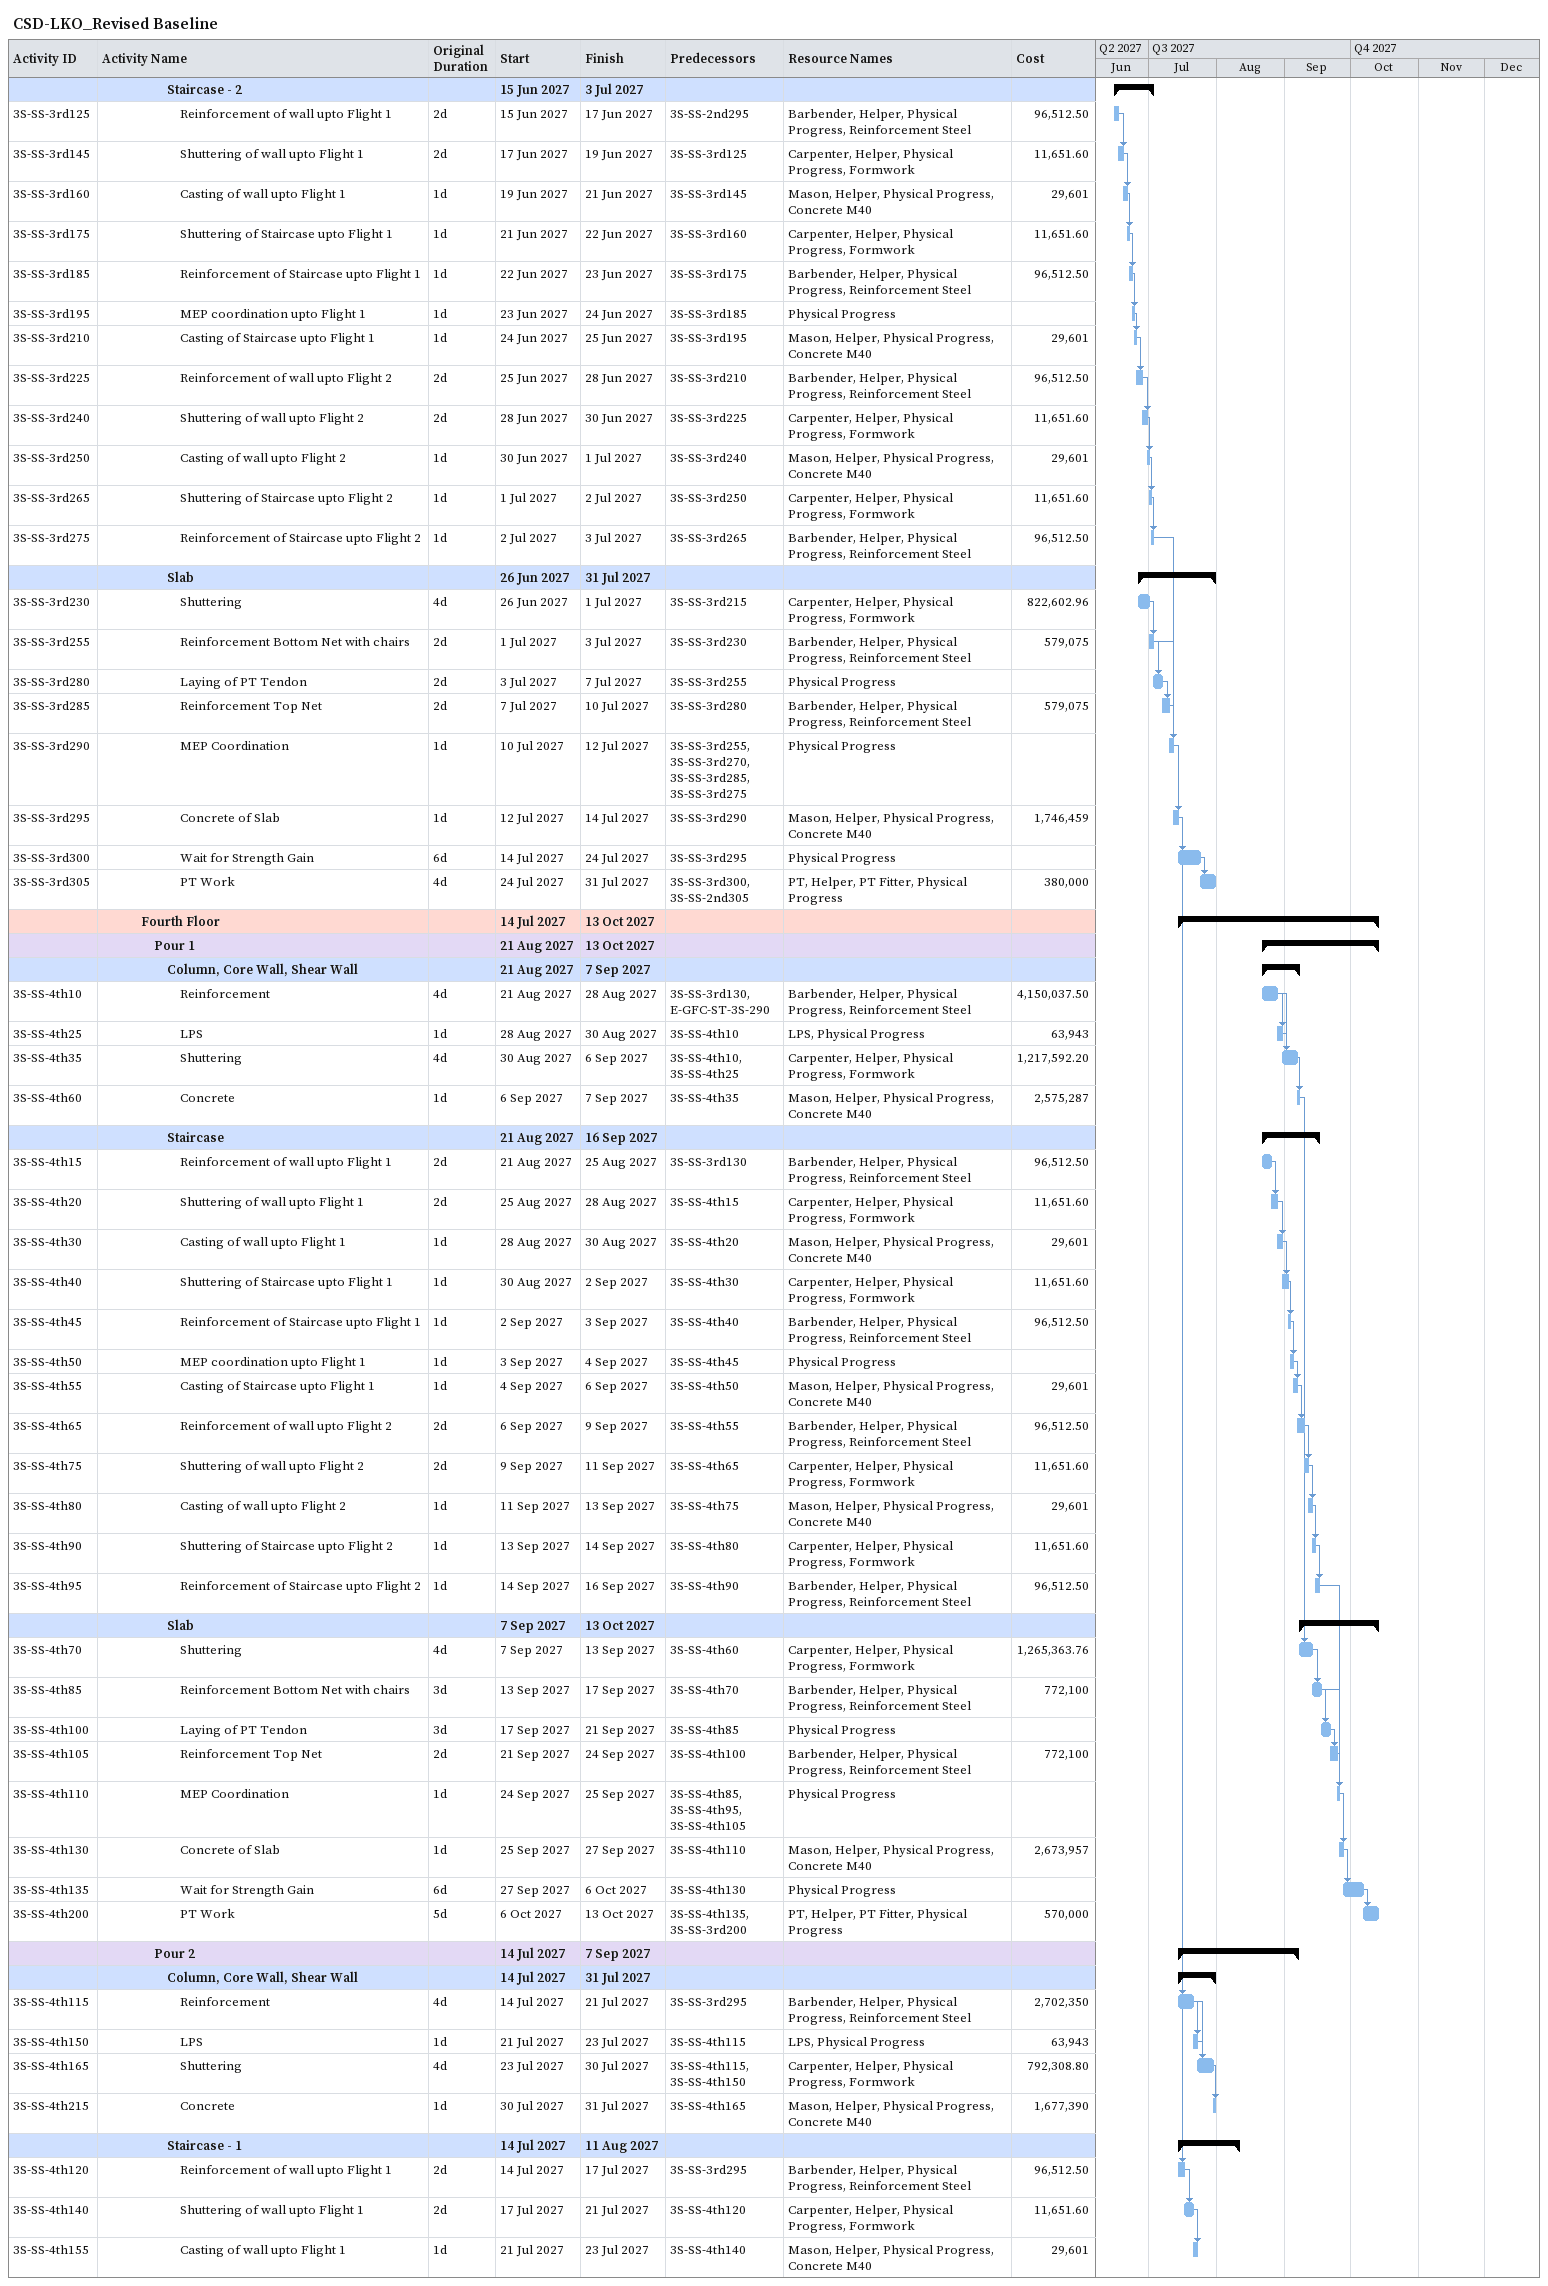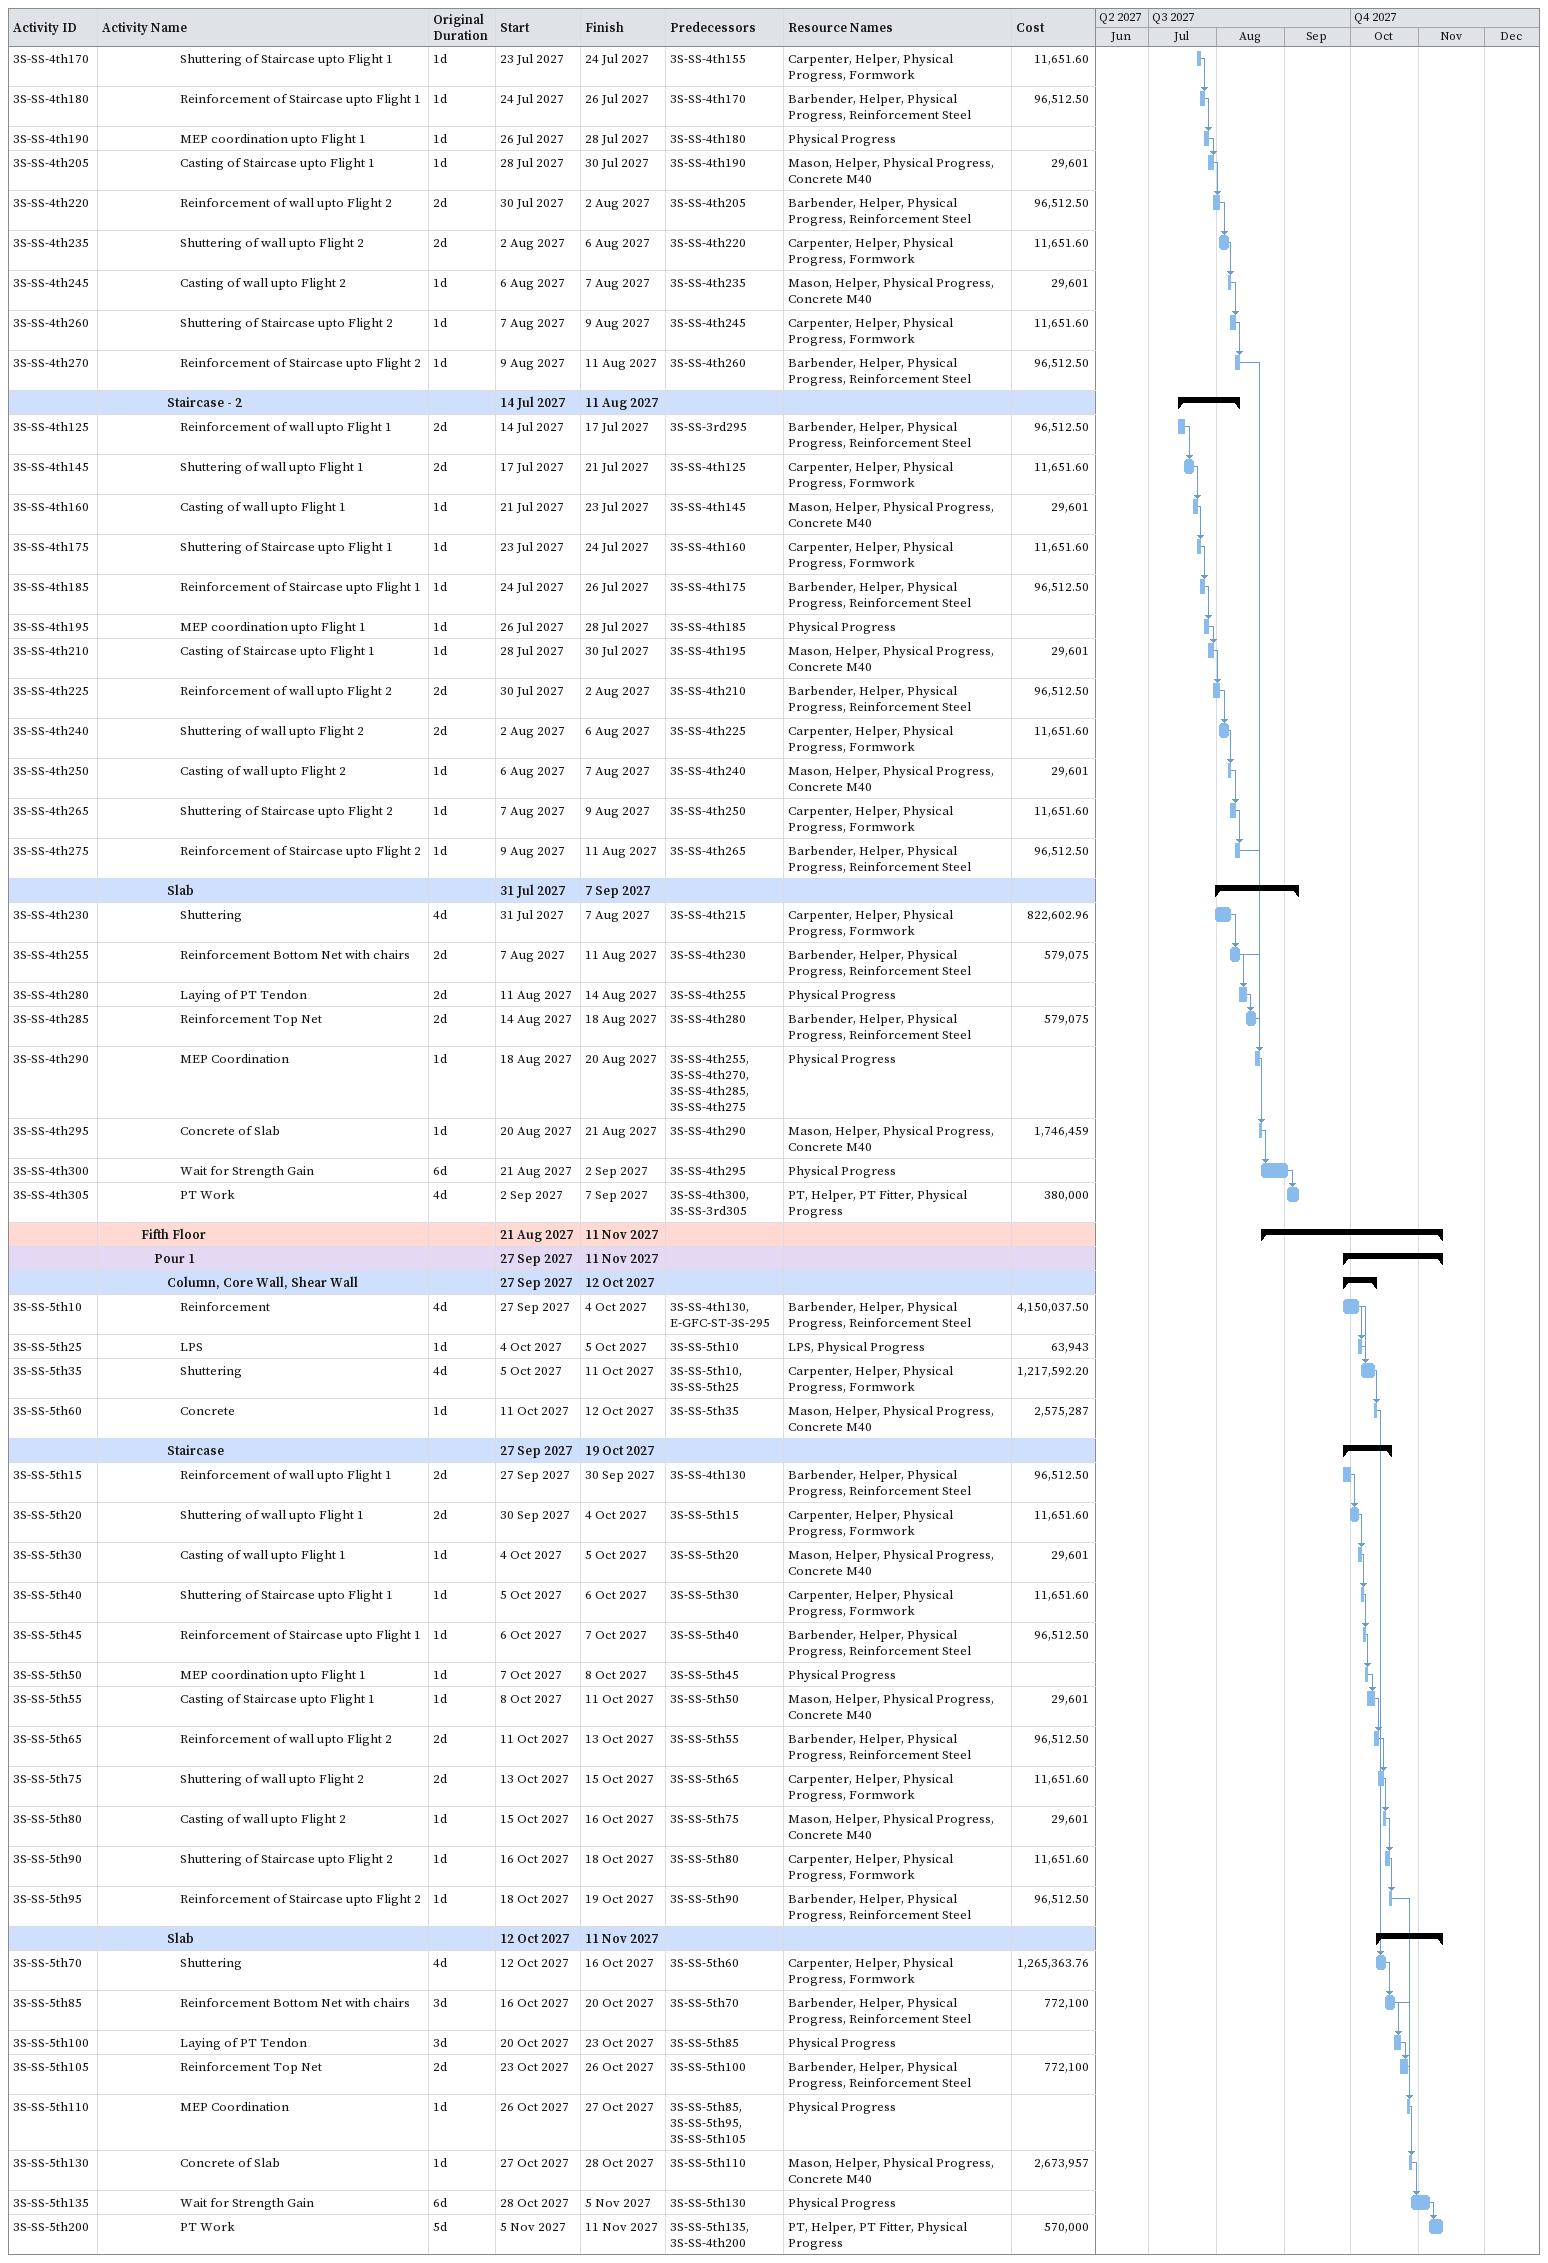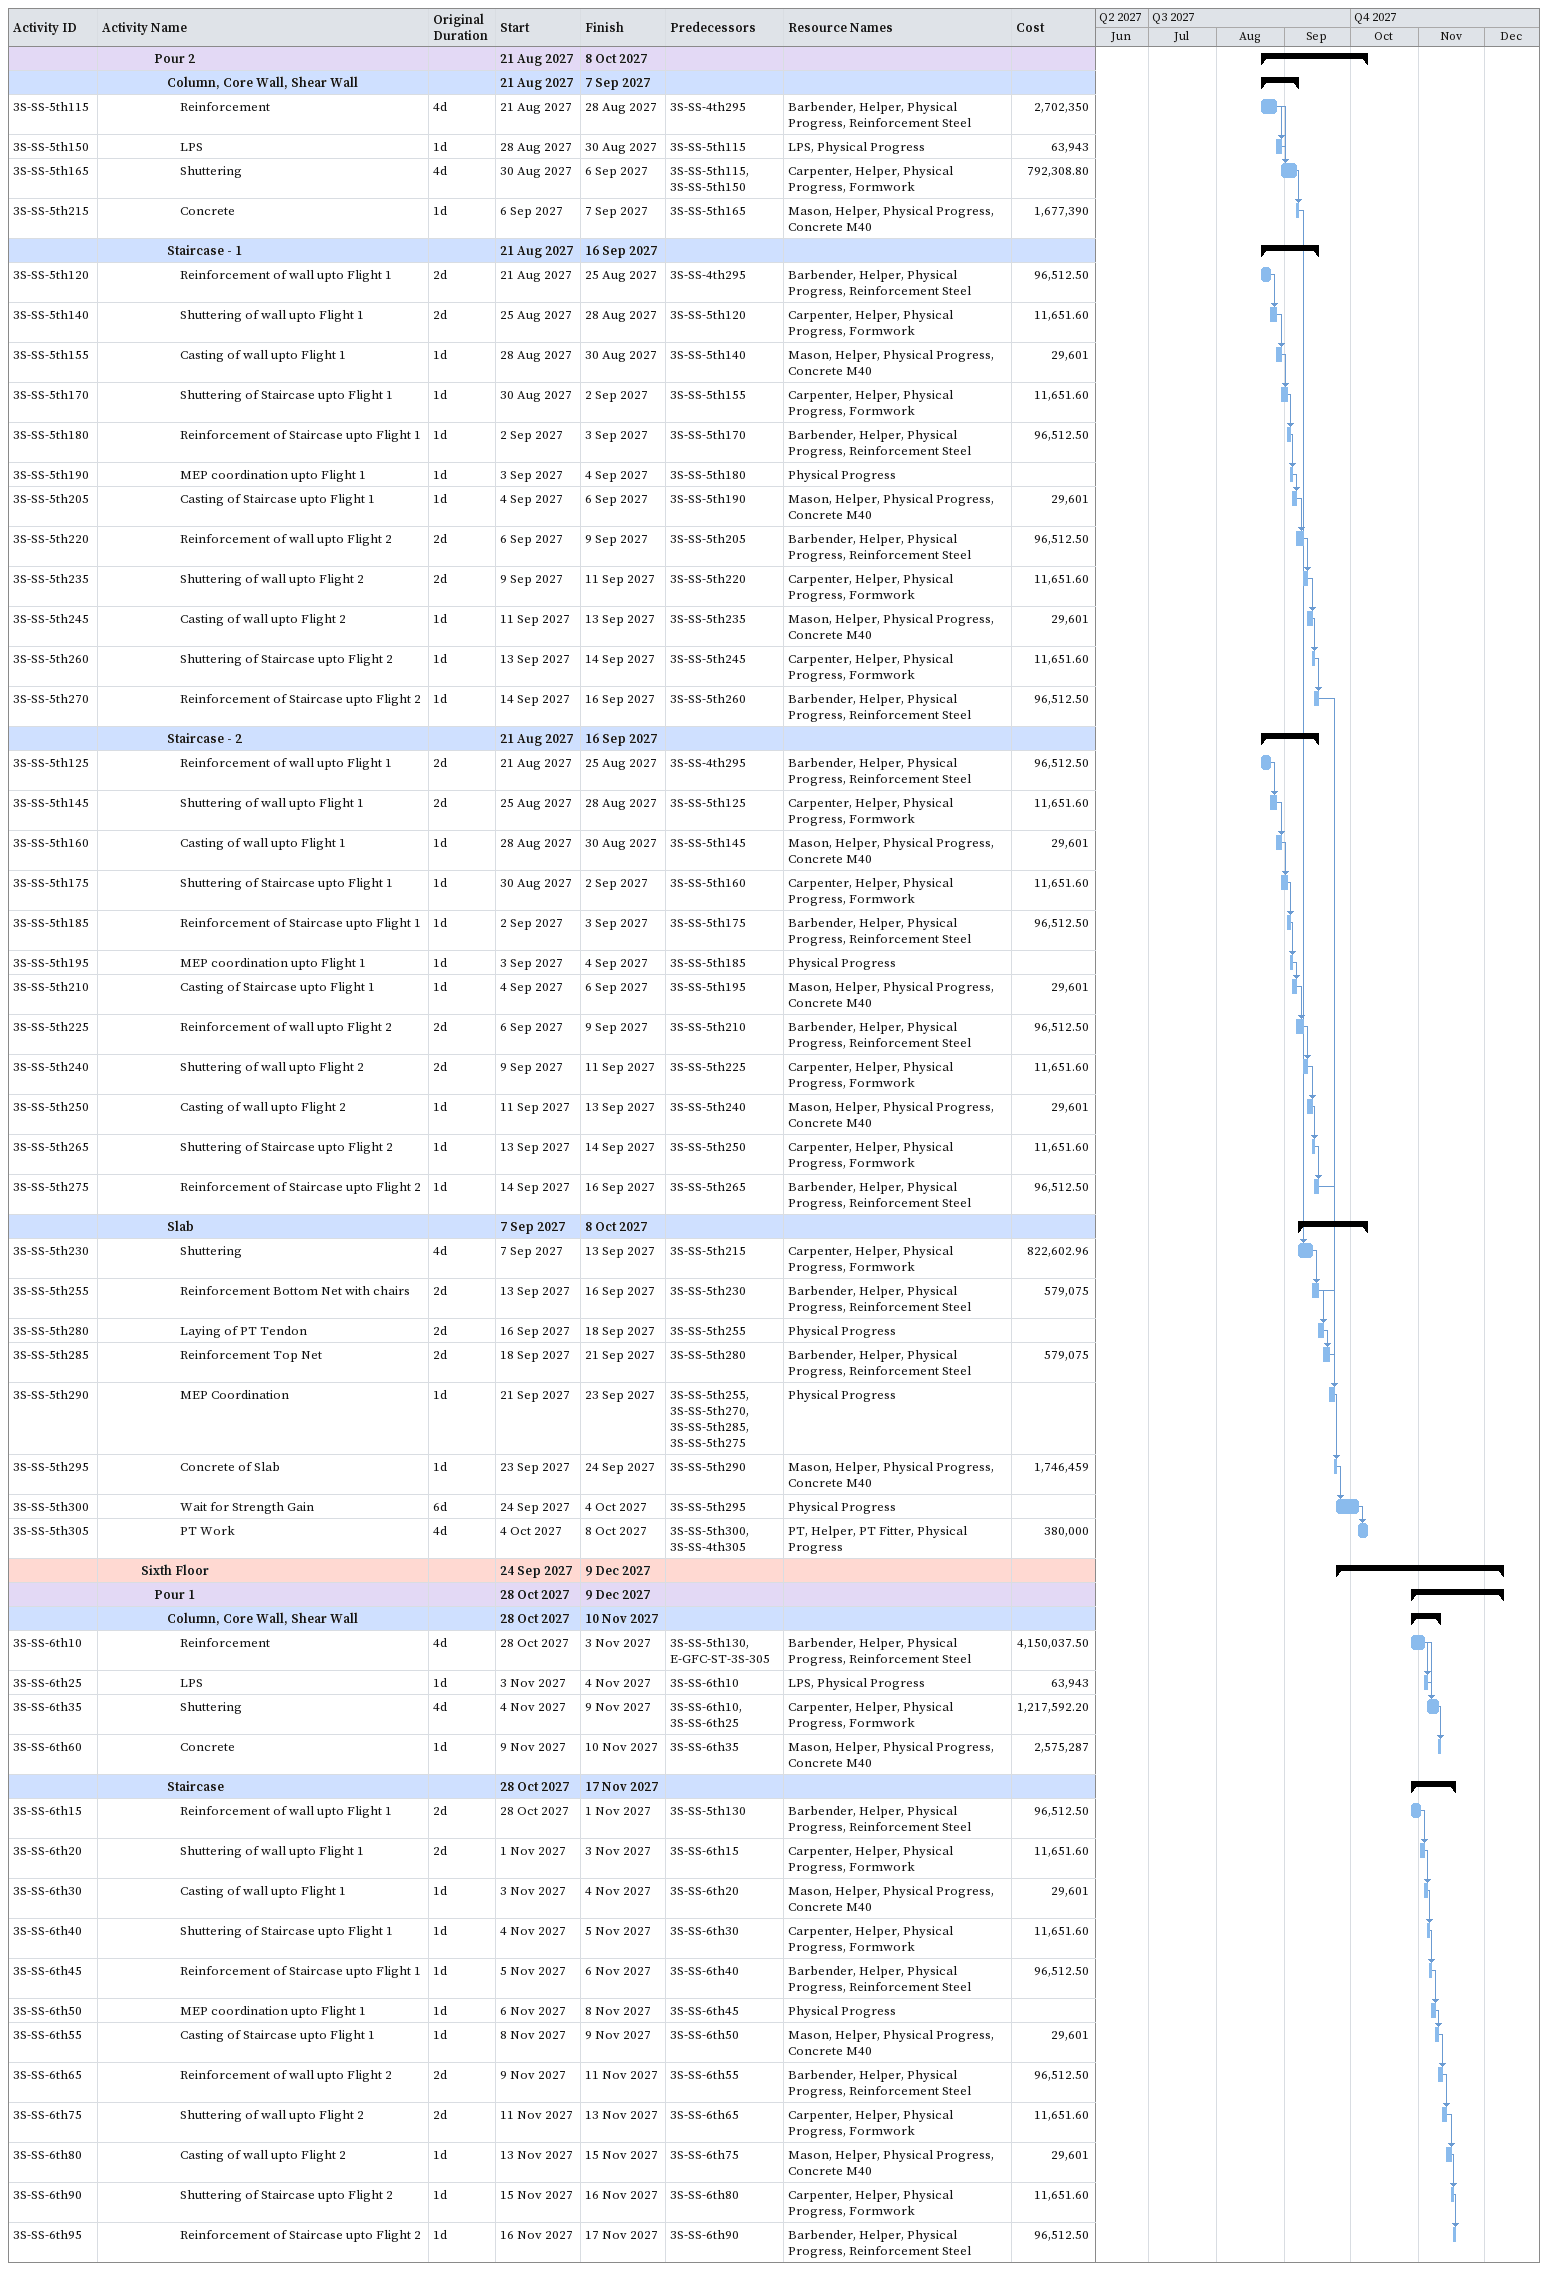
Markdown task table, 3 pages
CSD-LKO_Revised Baseline

| ID | Level | Task | Original duration | Start | Finish | Predecessors | Resources | Cost |
|---|---|---|---|---|---|---|---|---|
|  | 6 | **Staircase - 2** |  | 2027-06-15 | 2027-07-03 |  |  |  |
| 3S-SS-3rd125 | 7 | Reinforcement of wall upto Flight 1 | 2d | 2027-06-15 | 2027-06-17 | 3S-SS-2nd295 | Barbender, Helper, Physical Progress, Reinforcement Steel | 96512.50 |
| 3S-SS-3rd145 | 7 | Shuttering of wall upto Flight 1 | 2d | 2027-06-17 | 2027-06-19 | 3S-SS-3rd125 | Carpenter, Helper, Physical Progress, Formwork | 11651.60 |
| 3S-SS-3rd160 | 7 | Casting of wall upto Flight 1 | 1d | 2027-06-19 | 2027-06-21 | 3S-SS-3rd145 | Mason, Helper, Physical Progress, Concrete M40 | 29601 |
| 3S-SS-3rd175 | 7 | Shuttering of Staircase upto Flight 1 | 1d | 2027-06-21 | 2027-06-22 | 3S-SS-3rd160 | Carpenter, Helper, Physical Progress, Formwork | 11651.60 |
| 3S-SS-3rd185 | 7 | Reinforcement of Staircase upto Flight 1 | 1d | 2027-06-22 | 2027-06-23 | 3S-SS-3rd175 | Barbender, Helper, Physical Progress, Reinforcement Steel | 96512.50 |
| 3S-SS-3rd195 | 7 | MEP coordination upto Flight 1 | 1d | 2027-06-23 | 2027-06-24 | 3S-SS-3rd185 | Physical Progress |  |
| 3S-SS-3rd210 | 7 | Casting of Staircase upto Flight 1 | 1d | 2027-06-24 | 2027-06-25 | 3S-SS-3rd195 | Mason, Helper, Physical Progress, Concrete M40 | 29601 |
| 3S-SS-3rd225 | 7 | Reinforcement of wall upto Flight 2 | 2d | 2027-06-25 | 2027-06-28 | 3S-SS-3rd210 | Barbender, Helper, Physical Progress, Reinforcement Steel | 96512.50 |
| 3S-SS-3rd240 | 7 | Shuttering of wall upto Flight 2 | 2d | 2027-06-28 | 2027-06-30 | 3S-SS-3rd225 | Carpenter, Helper, Physical Progress, Formwork | 11651.60 |
| 3S-SS-3rd250 | 7 | Casting of wall upto Flight 2 | 1d | 2027-06-30 | 2027-07-01 | 3S-SS-3rd240 | Mason, Helper, Physical Progress, Concrete M40 | 29601 |
| 3S-SS-3rd265 | 7 | Shuttering of Staircase upto Flight 2 | 1d | 2027-07-01 | 2027-07-02 | 3S-SS-3rd250 | Carpenter, Helper, Physical Progress, Formwork | 11651.60 |
| 3S-SS-3rd275 | 7 | Reinforcement of Staircase upto Flight 2 | 1d | 2027-07-02 | 2027-07-03 | 3S-SS-3rd265 | Barbender, Helper, Physical Progress, Reinforcement Steel | 96512.50 |
|  | 6 | **Slab** |  | 2027-06-26 | 2027-07-31 |  |  |  |
| 3S-SS-3rd230 | 7 | Shuttering | 4d | 2027-06-26 | 2027-07-01 | 3S-SS-3rd215 | Carpenter, Helper, Physical Progress, Formwork | 822602.96 |
| 3S-SS-3rd255 | 7 | Reinforcement Bottom Net with chairs | 2d | 2027-07-01 | 2027-07-03 | 3S-SS-3rd230 | Barbender, Helper, Physical Progress, Reinforcement Steel | 579075 |
| 3S-SS-3rd280 | 7 | Laying of PT Tendon | 2d | 2027-07-03 | 2027-07-07 | 3S-SS-3rd255 | Physical Progress |  |
| 3S-SS-3rd285 | 7 | Reinforcement Top Net | 2d | 2027-07-07 | 2027-07-10 | 3S-SS-3rd280 | Barbender, Helper, Physical Progress, Reinforcement Steel | 579075 |
| 3S-SS-3rd290 | 7 | MEP Coordination | 1d | 2027-07-10 | 2027-07-12 | 3S-SS-3rd255, 3S-SS-3rd270, 3S-SS-3rd285, 3S-SS-3rd275 | Physical Progress |  |
| 3S-SS-3rd295 | 7 | Concrete of Slab | 1d | 2027-07-12 | 2027-07-14 | 3S-SS-3rd290 | Mason, Helper, Physical Progress, Concrete M40 | 1746459 |
| 3S-SS-3rd300 | 7 | Wait for Strength Gain | 6d | 2027-07-14 | 2027-07-24 | 3S-SS-3rd295 | Physical Progress |  |
| 3S-SS-3rd305 | 7 | PT Work | 4d | 2027-07-24 | 2027-07-31 | 3S-SS-3rd300, 3S-SS-2nd305 | PT, Helper, PT Fitter, Physical Progress | 380000 |
|  | 4 | **Fourth Floor** |  | 2027-07-14 | 2027-10-13 |  |  |  |
|  | 5 | **Pour 1** |  | 2027-08-21 | 2027-10-13 |  |  |  |
|  | 6 | **Column, Core Wall, Shear Wall** |  | 2027-08-21 | 2027-09-07 |  |  |  |
| 3S-SS-4th10 | 7 | Reinforcement | 4d | 2027-08-21 | 2027-08-28 | 3S-SS-3rd130, E-GFC-ST-3S-290 | Barbender, Helper, Physical Progress, Reinforcement Steel | 4150037.50 |
| 3S-SS-4th25 | 7 | LPS | 1d | 2027-08-28 | 2027-08-30 | 3S-SS-4th10 | LPS, Physical Progress | 63943 |
| 3S-SS-4th35 | 7 | Shuttering | 4d | 2027-08-30 | 2027-09-06 | 3S-SS-4th10, 3S-SS-4th25 | Carpenter, Helper, Physical Progress, Formwork | 1217592.20 |
| 3S-SS-4th60 | 7 | Concrete | 1d | 2027-09-06 | 2027-09-07 | 3S-SS-4th35 | Mason, Helper, Physical Progress, Concrete M40 | 2575287 |
|  | 6 | **Staircase** |  | 2027-08-21 | 2027-09-16 |  |  |  |
| 3S-SS-4th15 | 7 | Reinforcement of wall upto Flight 1 | 2d | 2027-08-21 | 2027-08-25 | 3S-SS-3rd130 | Barbender, Helper, Physical Progress, Reinforcement Steel | 96512.50 |
| 3S-SS-4th20 | 7 | Shuttering of wall upto Flight 1 | 2d | 2027-08-25 | 2027-08-28 | 3S-SS-4th15 | Carpenter, Helper, Physical Progress, Formwork | 11651.60 |
| 3S-SS-4th30 | 7 | Casting of wall upto Flight 1 | 1d | 2027-08-28 | 2027-08-30 | 3S-SS-4th20 | Mason, Helper, Physical Progress, Concrete M40 | 29601 |
| 3S-SS-4th40 | 7 | Shuttering of Staircase upto Flight 1 | 1d | 2027-08-30 | 2027-09-02 | 3S-SS-4th30 | Carpenter, Helper, Physical Progress, Formwork | 11651.60 |
| 3S-SS-4th45 | 7 | Reinforcement of Staircase upto Flight 1 | 1d | 2027-09-02 | 2027-09-03 | 3S-SS-4th40 | Barbender, Helper, Physical Progress, Reinforcement Steel | 96512.50 |
| 3S-SS-4th50 | 7 | MEP coordination upto Flight 1 | 1d | 2027-09-03 | 2027-09-04 | 3S-SS-4th45 | Physical Progress |  |
| 3S-SS-4th55 | 7 | Casting of Staircase upto Flight 1 | 1d | 2027-09-04 | 2027-09-06 | 3S-SS-4th50 | Mason, Helper, Physical Progress, Concrete M40 | 29601 |
| 3S-SS-4th65 | 7 | Reinforcement of wall upto Flight 2 | 2d | 2027-09-06 | 2027-09-09 | 3S-SS-4th55 | Barbender, Helper, Physical Progress, Reinforcement Steel | 96512.50 |
| 3S-SS-4th75 | 7 | Shuttering of wall upto Flight 2 | 2d | 2027-09-09 | 2027-09-11 | 3S-SS-4th65 | Carpenter, Helper, Physical Progress, Formwork | 11651.60 |
| 3S-SS-4th80 | 7 | Casting of wall upto Flight 2 | 1d | 2027-09-11 | 2027-09-13 | 3S-SS-4th75 | Mason, Helper, Physical Progress, Concrete M40 | 29601 |
| 3S-SS-4th90 | 7 | Shuttering of Staircase upto Flight 2 | 1d | 2027-09-13 | 2027-09-14 | 3S-SS-4th80 | Carpenter, Helper, Physical Progress, Formwork | 11651.60 |
| 3S-SS-4th95 | 7 | Reinforcement of Staircase upto Flight 2 | 1d | 2027-09-14 | 2027-09-16 | 3S-SS-4th90 | Barbender, Helper, Physical Progress, Reinforcement Steel | 96512.50 |
|  | 6 | **Slab** |  | 2027-09-07 | 2027-10-13 |  |  |  |
| 3S-SS-4th70 | 7 | Shuttering | 4d | 2027-09-07 | 2027-09-13 | 3S-SS-4th60 | Carpenter, Helper, Physical Progress, Formwork | 1265363.76 |
| 3S-SS-4th85 | 7 | Reinforcement Bottom Net with chairs | 3d | 2027-09-13 | 2027-09-17 | 3S-SS-4th70 | Barbender, Helper, Physical Progress, Reinforcement Steel | 772100 |
| 3S-SS-4th100 | 7 | Laying of PT Tendon | 3d | 2027-09-17 | 2027-09-21 | 3S-SS-4th85 | Physical Progress |  |
| 3S-SS-4th105 | 7 | Reinforcement Top Net | 2d | 2027-09-21 | 2027-09-24 | 3S-SS-4th100 | Barbender, Helper, Physical Progress, Reinforcement Steel | 772100 |
| 3S-SS-4th110 | 7 | MEP Coordination | 1d | 2027-09-24 | 2027-09-25 | 3S-SS-4th85, 3S-SS-4th95, 3S-SS-4th105 | Physical Progress |  |
| 3S-SS-4th130 | 7 | Concrete of Slab | 1d | 2027-09-25 | 2027-09-27 | 3S-SS-4th110 | Mason, Helper, Physical Progress, Concrete M40 | 2673957 |
| 3S-SS-4th135 | 7 | Wait for Strength Gain | 6d | 2027-09-27 | 2027-10-06 | 3S-SS-4th130 | Physical Progress |  |
| 3S-SS-4th200 | 7 | PT Work | 5d | 2027-10-06 | 2027-10-13 | 3S-SS-4th135, 3S-SS-3rd200 | PT, Helper, PT Fitter, Physical Progress | 570000 |
|  | 5 | **Pour 2** |  | 2027-07-14 | 2027-09-07 |  |  |  |
|  | 6 | **Column, Core Wall, Shear Wall** |  | 2027-07-14 | 2027-07-31 |  |  |  |
| 3S-SS-4th115 | 7 | Reinforcement | 4d | 2027-07-14 | 2027-07-21 | 3S-SS-3rd295 | Barbender, Helper, Physical Progress, Reinforcement Steel | 2702350 |
| 3S-SS-4th150 | 7 | LPS | 1d | 2027-07-21 | 2027-07-23 | 3S-SS-4th115 | LPS, Physical Progress | 63943 |
| 3S-SS-4th165 | 7 | Shuttering | 4d | 2027-07-23 | 2027-07-30 | 3S-SS-4th115, 3S-SS-4th150 | Carpenter, Helper, Physical Progress, Formwork | 792308.80 |
| 3S-SS-4th215 | 7 | Concrete | 1d | 2027-07-30 | 2027-07-31 | 3S-SS-4th165 | Mason, Helper, Physical Progress, Concrete M40 | 1677390 |
|  | 6 | **Staircase - 1** |  | 2027-07-14 | 2027-08-11 |  |  |  |
| 3S-SS-4th120 | 7 | Reinforcement of wall upto Flight 1 | 2d | 2027-07-14 | 2027-07-17 | 3S-SS-3rd295 | Barbender, Helper, Physical Progress, Reinforcement Steel | 96512.50 |
| 3S-SS-4th140 | 7 | Shuttering of wall upto Flight 1 | 2d | 2027-07-17 | 2027-07-21 | 3S-SS-4th120 | Carpenter, Helper, Physical Progress, Formwork | 11651.60 |
| 3S-SS-4th155 | 7 | Casting of wall upto Flight 1 | 1d | 2027-07-21 | 2027-07-23 | 3S-SS-4th140 | Mason, Helper, Physical Progress, Concrete M40 | 29601 |
| 3S-SS-4th170 | 7 | Shuttering of Staircase upto Flight 1 | 1d | 2027-07-23 | 2027-07-24 | 3S-SS-4th155 | Carpenter, Helper, Physical Progress, Formwork | 11651.60 |
| 3S-SS-4th180 | 7 | Reinforcement of Staircase upto Flight 1 | 1d | 2027-07-24 | 2027-07-26 | 3S-SS-4th170 | Barbender, Helper, Physical Progress, Reinforcement Steel | 96512.50 |
| 3S-SS-4th190 | 7 | MEP coordination upto Flight 1 | 1d | 2027-07-26 | 2027-07-28 | 3S-SS-4th180 | Physical Progress |  |
| 3S-SS-4th205 | 7 | Casting of Staircase upto Flight 1 | 1d | 2027-07-28 | 2027-07-30 | 3S-SS-4th190 | Mason, Helper, Physical Progress, Concrete M40 | 29601 |
| 3S-SS-4th220 | 7 | Reinforcement of wall upto Flight 2 | 2d | 2027-07-30 | 2027-08-02 | 3S-SS-4th205 | Barbender, Helper, Physical Progress, Reinforcement Steel | 96512.50 |
| 3S-SS-4th235 | 7 | Shuttering of wall upto Flight 2 | 2d | 2027-08-02 | 2027-08-06 | 3S-SS-4th220 | Carpenter, Helper, Physical Progress, Formwork | 11651.60 |
| 3S-SS-4th245 | 7 | Casting of wall upto Flight 2 | 1d | 2027-08-06 | 2027-08-07 | 3S-SS-4th235 | Mason, Helper, Physical Progress, Concrete M40 | 29601 |
| 3S-SS-4th260 | 7 | Shuttering of Staircase upto Flight 2 | 1d | 2027-08-07 | 2027-08-09 | 3S-SS-4th245 | Carpenter, Helper, Physical Progress, Formwork | 11651.60 |
| 3S-SS-4th270 | 7 | Reinforcement of Staircase upto Flight 2 | 1d | 2027-08-09 | 2027-08-11 | 3S-SS-4th260 | Barbender, Helper, Physical Progress, Reinforcement Steel | 96512.50 |
|  | 6 | **Staircase - 2** |  | 2027-07-14 | 2027-08-11 |  |  |  |
| 3S-SS-4th125 | 7 | Reinforcement of wall upto Flight 1 | 2d | 2027-07-14 | 2027-07-17 | 3S-SS-3rd295 | Barbender, Helper, Physical Progress, Reinforcement Steel | 96512.50 |
| 3S-SS-4th145 | 7 | Shuttering of wall upto Flight 1 | 2d | 2027-07-17 | 2027-07-21 | 3S-SS-4th125 | Carpenter, Helper, Physical Progress, Formwork | 11651.60 |
| 3S-SS-4th160 | 7 | Casting of wall upto Flight 1 | 1d | 2027-07-21 | 2027-07-23 | 3S-SS-4th145 | Mason, Helper, Physical Progress, Concrete M40 | 29601 |
| 3S-SS-4th175 | 7 | Shuttering of Staircase upto Flight 1 | 1d | 2027-07-23 | 2027-07-24 | 3S-SS-4th160 | Carpenter, Helper, Physical Progress, Formwork | 11651.60 |
| 3S-SS-4th185 | 7 | Reinforcement of Staircase upto Flight 1 | 1d | 2027-07-24 | 2027-07-26 | 3S-SS-4th175 | Barbender, Helper, Physical Progress, Reinforcement Steel | 96512.50 |
| 3S-SS-4th195 | 7 | MEP coordination upto Flight 1 | 1d | 2027-07-26 | 2027-07-28 | 3S-SS-4th185 | Physical Progress |  |
| 3S-SS-4th210 | 7 | Casting of Staircase upto Flight 1 | 1d | 2027-07-28 | 2027-07-30 | 3S-SS-4th195 | Mason, Helper, Physical Progress, Concrete M40 | 29601 |
| 3S-SS-4th225 | 7 | Reinforcement of wall upto Flight 2 | 2d | 2027-07-30 | 2027-08-02 | 3S-SS-4th210 | Barbender, Helper, Physical Progress, Reinforcement Steel | 96512.50 |
| 3S-SS-4th240 | 7 | Shuttering of wall upto Flight 2 | 2d | 2027-08-02 | 2027-08-06 | 3S-SS-4th225 | Carpenter, Helper, Physical Progress, Formwork | 11651.60 |
| 3S-SS-4th250 | 7 | Casting of wall upto Flight 2 | 1d | 2027-08-06 | 2027-08-07 | 3S-SS-4th240 | Mason, Helper, Physical Progress, Concrete M40 | 29601 |
| 3S-SS-4th265 | 7 | Shuttering of Staircase upto Flight 2 | 1d | 2027-08-07 | 2027-08-09 | 3S-SS-4th250 | Carpenter, Helper, Physical Progress, Formwork | 11651.60 |
| 3S-SS-4th275 | 7 | Reinforcement of Staircase upto Flight 2 | 1d | 2027-08-09 | 2027-08-11 | 3S-SS-4th265 | Barbender, Helper, Physical Progress, Reinforcement Steel | 96512.50 |
|  | 6 | **Slab** |  | 2027-07-31 | 2027-09-07 |  |  |  |
| 3S-SS-4th230 | 7 | Shuttering | 4d | 2027-07-31 | 2027-08-07 | 3S-SS-4th215 | Carpenter, Helper, Physical Progress, Formwork | 822602.96 |
| 3S-SS-4th255 | 7 | Reinforcement Bottom Net with chairs | 2d | 2027-08-07 | 2027-08-11 | 3S-SS-4th230 | Barbender, Helper, Physical Progress, Reinforcement Steel | 579075 |
| 3S-SS-4th280 | 7 | Laying of PT Tendon | 2d | 2027-08-11 | 2027-08-14 | 3S-SS-4th255 | Physical Progress |  |
| 3S-SS-4th285 | 7 | Reinforcement Top Net | 2d | 2027-08-14 | 2027-08-18 | 3S-SS-4th280 | Barbender, Helper, Physical Progress, Reinforcement Steel | 579075 |
| 3S-SS-4th290 | 7 | MEP Coordination | 1d | 2027-08-18 | 2027-08-20 | 3S-SS-4th255, 3S-SS-4th270, 3S-SS-4th285, 3S-SS-4th275 | Physical Progress |  |
| 3S-SS-4th295 | 7 | Concrete of Slab | 1d | 2027-08-20 | 2027-08-21 | 3S-SS-4th290 | Mason, Helper, Physical Progress, Concrete M40 | 1746459 |
| 3S-SS-4th300 | 7 | Wait for Strength Gain | 6d | 2027-08-21 | 2027-09-02 | 3S-SS-4th295 | Physical Progress |  |
| 3S-SS-4th305 | 7 | PT Work | 4d | 2027-09-02 | 2027-09-07 | 3S-SS-4th300, 3S-SS-3rd305 | PT, Helper, PT Fitter, Physical Progress | 380000 |
|  | 4 | **Fifth Floor** |  | 2027-08-21 | 2027-11-11 |  |  |  |
|  | 5 | **Pour 1** |  | 2027-09-27 | 2027-11-11 |  |  |  |
|  | 6 | **Column, Core Wall, Shear Wall** |  | 2027-09-27 | 2027-10-12 |  |  |  |
| 3S-SS-5th10 | 7 | Reinforcement | 4d | 2027-09-27 | 2027-10-04 | 3S-SS-4th130, E-GFC-ST-3S-295 | Barbender, Helper, Physical Progress, Reinforcement Steel | 4150037.50 |
| 3S-SS-5th25 | 7 | LPS | 1d | 2027-10-04 | 2027-10-05 | 3S-SS-5th10 | LPS, Physical Progress | 63943 |
| 3S-SS-5th35 | 7 | Shuttering | 4d | 2027-10-05 | 2027-10-11 | 3S-SS-5th10, 3S-SS-5th25 | Carpenter, Helper, Physical Progress, Formwork | 1217592.20 |
| 3S-SS-5th60 | 7 | Concrete | 1d | 2027-10-11 | 2027-10-12 | 3S-SS-5th35 | Mason, Helper, Physical Progress, Concrete M40 | 2575287 |
|  | 6 | **Staircase** |  | 2027-09-27 | 2027-10-19 |  |  |  |
| 3S-SS-5th15 | 7 | Reinforcement of wall upto Flight 1 | 2d | 2027-09-27 | 2027-09-30 | 3S-SS-4th130 | Barbender, Helper, Physical Progress, Reinforcement Steel | 96512.50 |
| 3S-SS-5th20 | 7 | Shuttering of wall upto Flight 1 | 2d | 2027-09-30 | 2027-10-04 | 3S-SS-5th15 | Carpenter, Helper, Physical Progress, Formwork | 11651.60 |
| 3S-SS-5th30 | 7 | Casting of wall upto Flight 1 | 1d | 2027-10-04 | 2027-10-05 | 3S-SS-5th20 | Mason, Helper, Physical Progress, Concrete M40 | 29601 |
| 3S-SS-5th40 | 7 | Shuttering of Staircase upto Flight 1 | 1d | 2027-10-05 | 2027-10-06 | 3S-SS-5th30 | Carpenter, Helper, Physical Progress, Formwork | 11651.60 |
| 3S-SS-5th45 | 7 | Reinforcement of Staircase upto Flight 1 | 1d | 2027-10-06 | 2027-10-07 | 3S-SS-5th40 | Barbender, Helper, Physical Progress, Reinforcement Steel | 96512.50 |
| 3S-SS-5th50 | 7 | MEP coordination upto Flight 1 | 1d | 2027-10-07 | 2027-10-08 | 3S-SS-5th45 | Physical Progress |  |
| 3S-SS-5th55 | 7 | Casting of Staircase upto Flight 1 | 1d | 2027-10-08 | 2027-10-11 | 3S-SS-5th50 | Mason, Helper, Physical Progress, Concrete M40 | 29601 |
| 3S-SS-5th65 | 7 | Reinforcement of wall upto Flight 2 | 2d | 2027-10-11 | 2027-10-13 | 3S-SS-5th55 | Barbender, Helper, Physical Progress, Reinforcement Steel | 96512.50 |
| 3S-SS-5th75 | 7 | Shuttering of wall upto Flight 2 | 2d | 2027-10-13 | 2027-10-15 | 3S-SS-5th65 | Carpenter, Helper, Physical Progress, Formwork | 11651.60 |
| 3S-SS-5th80 | 7 | Casting of wall upto Flight 2 | 1d | 2027-10-15 | 2027-10-16 | 3S-SS-5th75 | Mason, Helper, Physical Progress, Concrete M40 | 29601 |
| 3S-SS-5th90 | 7 | Shuttering of Staircase upto Flight 2 | 1d | 2027-10-16 | 2027-10-18 | 3S-SS-5th80 | Carpenter, Helper, Physical Progress, Formwork | 11651.60 |
| 3S-SS-5th95 | 7 | Reinforcement of Staircase upto Flight 2 | 1d | 2027-10-18 | 2027-10-19 | 3S-SS-5th90 | Barbender, Helper, Physical Progress, Reinforcement Steel | 96512.50 |
|  | 6 | **Slab** |  | 2027-10-12 | 2027-11-11 |  |  |  |
| 3S-SS-5th70 | 7 | Shuttering | 4d | 2027-10-12 | 2027-10-16 | 3S-SS-5th60 | Carpenter, Helper, Physical Progress, Formwork | 1265363.76 |
| 3S-SS-5th85 | 7 | Reinforcement Bottom Net with chairs | 3d | 2027-10-16 | 2027-10-20 | 3S-SS-5th70 | Barbender, Helper, Physical Progress, Reinforcement Steel | 772100 |
| 3S-SS-5th100 | 7 | Laying of PT Tendon | 3d | 2027-10-20 | 2027-10-23 | 3S-SS-5th85 | Physical Progress |  |
| 3S-SS-5th105 | 7 | Reinforcement Top Net | 2d | 2027-10-23 | 2027-10-26 | 3S-SS-5th100 | Barbender, Helper, Physical Progress, Reinforcement Steel | 772100 |
| 3S-SS-5th110 | 7 | MEP Coordination | 1d | 2027-10-26 | 2027-10-27 | 3S-SS-5th85, 3S-SS-5th95, 3S-SS-5th105 | Physical Progress |  |
| 3S-SS-5th130 | 7 | Concrete of Slab | 1d | 2027-10-27 | 2027-10-28 | 3S-SS-5th110 | Mason, Helper, Physical Progress, Concrete M40 | 2673957 |
| 3S-SS-5th135 | 7 | Wait for Strength Gain | 6d | 2027-10-28 | 2027-11-05 | 3S-SS-5th130 | Physical Progress |  |
| 3S-SS-5th200 | 7 | PT Work | 5d | 2027-11-05 | 2027-11-11 | 3S-SS-5th135, 3S-SS-4th200 | PT, Helper, PT Fitter, Physical Progress | 570000 |
|  | 5 | **Pour 2** |  | 2027-08-21 | 2027-10-08 |  |  |  |
|  | 6 | **Column, Core Wall, Shear Wall** |  | 2027-08-21 | 2027-09-07 |  |  |  |
| 3S-SS-5th115 | 7 | Reinforcement | 4d | 2027-08-21 | 2027-08-28 | 3S-SS-4th295 | Barbender, Helper, Physical Progress, Reinforcement Steel | 2702350 |
| 3S-SS-5th150 | 7 | LPS | 1d | 2027-08-28 | 2027-08-30 | 3S-SS-5th115 | LPS, Physical Progress | 63943 |
| 3S-SS-5th165 | 7 | Shuttering | 4d | 2027-08-30 | 2027-09-06 | 3S-SS-5th115, 3S-SS-5th150 | Carpenter, Helper, Physical Progress, Formwork | 792308.80 |
| 3S-SS-5th215 | 7 | Concrete | 1d | 2027-09-06 | 2027-09-07 | 3S-SS-5th165 | Mason, Helper, Physical Progress, Concrete M40 | 1677390 |
|  | 6 | **Staircase - 1** |  | 2027-08-21 | 2027-09-16 |  |  |  |
| 3S-SS-5th120 | 7 | Reinforcement of wall upto Flight 1 | 2d | 2027-08-21 | 2027-08-25 | 3S-SS-4th295 | Barbender, Helper, Physical Progress, Reinforcement Steel | 96512.50 |
| 3S-SS-5th140 | 7 | Shuttering of wall upto Flight 1 | 2d | 2027-08-25 | 2027-08-28 | 3S-SS-5th120 | Carpenter, Helper, Physical Progress, Formwork | 11651.60 |
| 3S-SS-5th155 | 7 | Casting of wall upto Flight 1 | 1d | 2027-08-28 | 2027-08-30 | 3S-SS-5th140 | Mason, Helper, Physical Progress, Concrete M40 | 29601 |
| 3S-SS-5th170 | 7 | Shuttering of Staircase upto Flight 1 | 1d | 2027-08-30 | 2027-09-02 | 3S-SS-5th155 | Carpenter, Helper, Physical Progress, Formwork | 11651.60 |
| 3S-SS-5th180 | 7 | Reinforcement of Staircase upto Flight 1 | 1d | 2027-09-02 | 2027-09-03 | 3S-SS-5th170 | Barbender, Helper, Physical Progress, Reinforcement Steel | 96512.50 |
| 3S-SS-5th190 | 7 | MEP coordination upto Flight 1 | 1d | 2027-09-03 | 2027-09-04 | 3S-SS-5th180 | Physical Progress |  |
| 3S-SS-5th205 | 7 | Casting of Staircase upto Flight 1 | 1d | 2027-09-04 | 2027-09-06 | 3S-SS-5th190 | Mason, Helper, Physical Progress, Concrete M40 | 29601 |
| 3S-SS-5th220 | 7 | Reinforcement of wall upto Flight 2 | 2d | 2027-09-06 | 2027-09-09 | 3S-SS-5th205 | Barbender, Helper, Physical Progress, Reinforcement Steel | 96512.50 |
| 3S-SS-5th235 | 7 | Shuttering of wall upto Flight 2 | 2d | 2027-09-09 | 2027-09-11 | 3S-SS-5th220 | Carpenter, Helper, Physical Progress, Formwork | 11651.60 |
| 3S-SS-5th245 | 7 | Casting of wall upto Flight 2 | 1d | 2027-09-11 | 2027-09-13 | 3S-SS-5th235 | Mason, Helper, Physical Progress, Concrete M40 | 29601 |
| 3S-SS-5th260 | 7 | Shuttering of Staircase upto Flight 2 | 1d | 2027-09-13 | 2027-09-14 | 3S-SS-5th245 | Carpenter, Helper, Physical Progress, Formwork | 11651.60 |
| 3S-SS-5th270 | 7 | Reinforcement of Staircase upto Flight 2 | 1d | 2027-09-14 | 2027-09-16 | 3S-SS-5th260 | Barbender, Helper, Physical Progress, Reinforcement Steel | 96512.50 |
|  | 6 | **Staircase - 2** |  | 2027-08-21 | 2027-09-16 |  |  |  |
| 3S-SS-5th125 | 7 | Reinforcement of wall upto Flight 1 | 2d | 2027-08-21 | 2027-08-25 | 3S-SS-4th295 | Barbender, Helper, Physical Progress, Reinforcement Steel | 96512.50 |
| 3S-SS-5th145 | 7 | Shuttering of wall upto Flight 1 | 2d | 2027-08-25 | 2027-08-28 | 3S-SS-5th125 | Carpenter, Helper, Physical Progress, Formwork | 11651.60 |
| 3S-SS-5th160 | 7 | Casting of wall upto Flight 1 | 1d | 2027-08-28 | 2027-08-30 | 3S-SS-5th145 | Mason, Helper, Physical Progress, Concrete M40 | 29601 |
| 3S-SS-5th175 | 7 | Shuttering of Staircase upto Flight 1 | 1d | 2027-08-30 | 2027-09-02 | 3S-SS-5th160 | Carpenter, Helper, Physical Progress, Formwork | 11651.60 |
| 3S-SS-5th185 | 7 | Reinforcement of Staircase upto Flight 1 | 1d | 2027-09-02 | 2027-09-03 | 3S-SS-5th175 | Barbender, Helper, Physical Progress, Reinforcement Steel | 96512.50 |
| 3S-SS-5th195 | 7 | MEP coordination upto Flight 1 | 1d | 2027-09-03 | 2027-09-04 | 3S-SS-5th185 | Physical Progress |  |
| 3S-SS-5th210 | 7 | Casting of Staircase upto Flight 1 | 1d | 2027-09-04 | 2027-09-06 | 3S-SS-5th195 | Mason, Helper, Physical Progress, Concrete M40 | 29601 |
| 3S-SS-5th225 | 7 | Reinforcement of wall upto Flight 2 | 2d | 2027-09-06 | 2027-09-09 | 3S-SS-5th210 | Barbender, Helper, Physical Progress, Reinforcement Steel | 96512.50 |
| 3S-SS-5th240 | 7 | Shuttering of wall upto Flight 2 | 2d | 2027-09-09 | 2027-09-11 | 3S-SS-5th225 | Carpenter, Helper, Physical Progress, Formwork | 11651.60 |
| 3S-SS-5th250 | 7 | Casting of wall upto Flight 2 | 1d | 2027-09-11 | 2027-09-13 | 3S-SS-5th240 | Mason, Helper, Physical Progress, Concrete M40 | 29601 |
| 3S-SS-5th265 | 7 | Shuttering of Staircase upto Flight 2 | 1d | 2027-09-13 | 2027-09-14 | 3S-SS-5th250 | Carpenter, Helper, Physical Progress, Formwork | 11651.60 |
| 3S-SS-5th275 | 7 | Reinforcement of Staircase upto Flight 2 | 1d | 2027-09-14 | 2027-09-16 | 3S-SS-5th265 | Barbender, Helper, Physical Progress, Reinforcement Steel | 96512.50 |
|  | 6 | **Slab** |  | 2027-09-07 | 2027-10-08 |  |  |  |
| 3S-SS-5th230 | 7 | Shuttering | 4d | 2027-09-07 | 2027-09-13 | 3S-SS-5th215 | Carpenter, Helper, Physical Progress, Formwork | 822602.96 |
| 3S-SS-5th255 | 7 | Reinforcement Bottom Net with chairs | 2d | 2027-09-13 | 2027-09-16 | 3S-SS-5th230 | Barbender, Helper, Physical Progress, Reinforcement Steel | 579075 |
| 3S-SS-5th280 | 7 | Laying of PT Tendon | 2d | 2027-09-16 | 2027-09-18 | 3S-SS-5th255 | Physical Progress |  |
| 3S-SS-5th285 | 7 | Reinforcement Top Net | 2d | 2027-09-18 | 2027-09-21 | 3S-SS-5th280 | Barbender, Helper, Physical Progress, Reinforcement Steel | 579075 |
| 3S-SS-5th290 | 7 | MEP Coordination | 1d | 2027-09-21 | 2027-09-23 | 3S-SS-5th255, 3S-SS-5th270, 3S-SS-5th285, 3S-SS-5th275 | Physical Progress |  |
| 3S-SS-5th295 | 7 | Concrete of Slab | 1d | 2027-09-23 | 2027-09-24 | 3S-SS-5th290 | Mason, Helper, Physical Progress, Concrete M40 | 1746459 |
| 3S-SS-5th300 | 7 | Wait for Strength Gain | 6d | 2027-09-24 | 2027-10-04 | 3S-SS-5th295 | Physical Progress |  |
| 3S-SS-5th305 | 7 | PT Work | 4d | 2027-10-04 | 2027-10-08 | 3S-SS-5th300, 3S-SS-4th305 | PT, Helper, PT Fitter, Physical Progress | 380000 |
|  | 4 | **Sixth Floor** |  | 2027-09-24 | 2027-12-09 |  |  |  |
|  | 5 | **Pour 1** |  | 2027-10-28 | 2027-12-09 |  |  |  |
|  | 6 | **Column, Core Wall, Shear Wall** |  | 2027-10-28 | 2027-11-10 |  |  |  |
| 3S-SS-6th10 | 7 | Reinforcement | 4d | 2027-10-28 | 2027-11-03 | 3S-SS-5th130, E-GFC-ST-3S-305 | Barbender, Helper, Physical Progress, Reinforcement Steel | 4150037.50 |
| 3S-SS-6th25 | 7 | LPS | 1d | 2027-11-03 | 2027-11-04 | 3S-SS-6th10 | LPS, Physical Progress | 63943 |
| 3S-SS-6th35 | 7 | Shuttering | 4d | 2027-11-04 | 2027-11-09 | 3S-SS-6th10, 3S-SS-6th25 | Carpenter, Helper, Physical Progress, Formwork | 1217592.20 |
| 3S-SS-6th60 | 7 | Concrete | 1d | 2027-11-09 | 2027-11-10 | 3S-SS-6th35 | Mason, Helper, Physical Progress, Concrete M40 | 2575287 |
|  | 6 | **Staircase** |  | 2027-10-28 | 2027-11-17 |  |  |  |
| 3S-SS-6th15 | 7 | Reinforcement of wall upto Flight 1 | 2d | 2027-10-28 | 2027-11-01 | 3S-SS-5th130 | Barbender, Helper, Physical Progress, Reinforcement Steel | 96512.50 |
| 3S-SS-6th20 | 7 | Shuttering of wall upto Flight 1 | 2d | 2027-11-01 | 2027-11-03 | 3S-SS-6th15 | Carpenter, Helper, Physical Progress, Formwork | 11651.60 |
| 3S-SS-6th30 | 7 | Casting of wall upto Flight 1 | 1d | 2027-11-03 | 2027-11-04 | 3S-SS-6th20 | Mason, Helper, Physical Progress, Concrete M40 | 29601 |
| 3S-SS-6th40 | 7 | Shuttering of Staircase upto Flight 1 | 1d | 2027-11-04 | 2027-11-05 | 3S-SS-6th30 | Carpenter, Helper, Physical Progress, Formwork | 11651.60 |
| 3S-SS-6th45 | 7 | Reinforcement of Staircase upto Flight 1 | 1d | 2027-11-05 | 2027-11-06 | 3S-SS-6th40 | Barbender, Helper, Physical Progress, Reinforcement Steel | 96512.50 |
| 3S-SS-6th50 | 7 | MEP coordination upto Flight 1 | 1d | 2027-11-06 | 2027-11-08 | 3S-SS-6th45 | Physical Progress |  |
| 3S-SS-6th55 | 7 | Casting of Staircase upto Flight 1 | 1d | 2027-11-08 | 2027-11-09 | 3S-SS-6th50 | Mason, Helper, Physical Progress, Concrete M40 | 29601 |
| 3S-SS-6th65 | 7 | Reinforcement of wall upto Flight 2 | 2d | 2027-11-09 | 2027-11-11 | 3S-SS-6th55 | Barbender, Helper, Physical Progress, Reinforcement Steel | 96512.50 |
| 3S-SS-6th75 | 7 | Shuttering of wall upto Flight 2 | 2d | 2027-11-11 | 2027-11-13 | 3S-SS-6th65 | Carpenter, Helper, Physical Progress, Formwork | 11651.60 |
| 3S-SS-6th80 | 7 | Casting of wall upto Flight 2 | 1d | 2027-11-13 | 2027-11-15 | 3S-SS-6th75 | Mason, Helper, Physical Progress, Concrete M40 | 29601 |
| 3S-SS-6th90 | 7 | Shuttering of Staircase upto Flight 2 | 1d | 2027-11-15 | 2027-11-16 | 3S-SS-6th80 | Carpenter, Helper, Physical Progress, Formwork | 11651.60 |
| 3S-SS-6th95 | 7 | Reinforcement of Staircase upto Flight 2 | 1d | 2027-11-16 | 2027-11-17 | 3S-SS-6th90 | Barbender, Helper, Physical Progress, Reinforcement Steel | 96512.50 |
